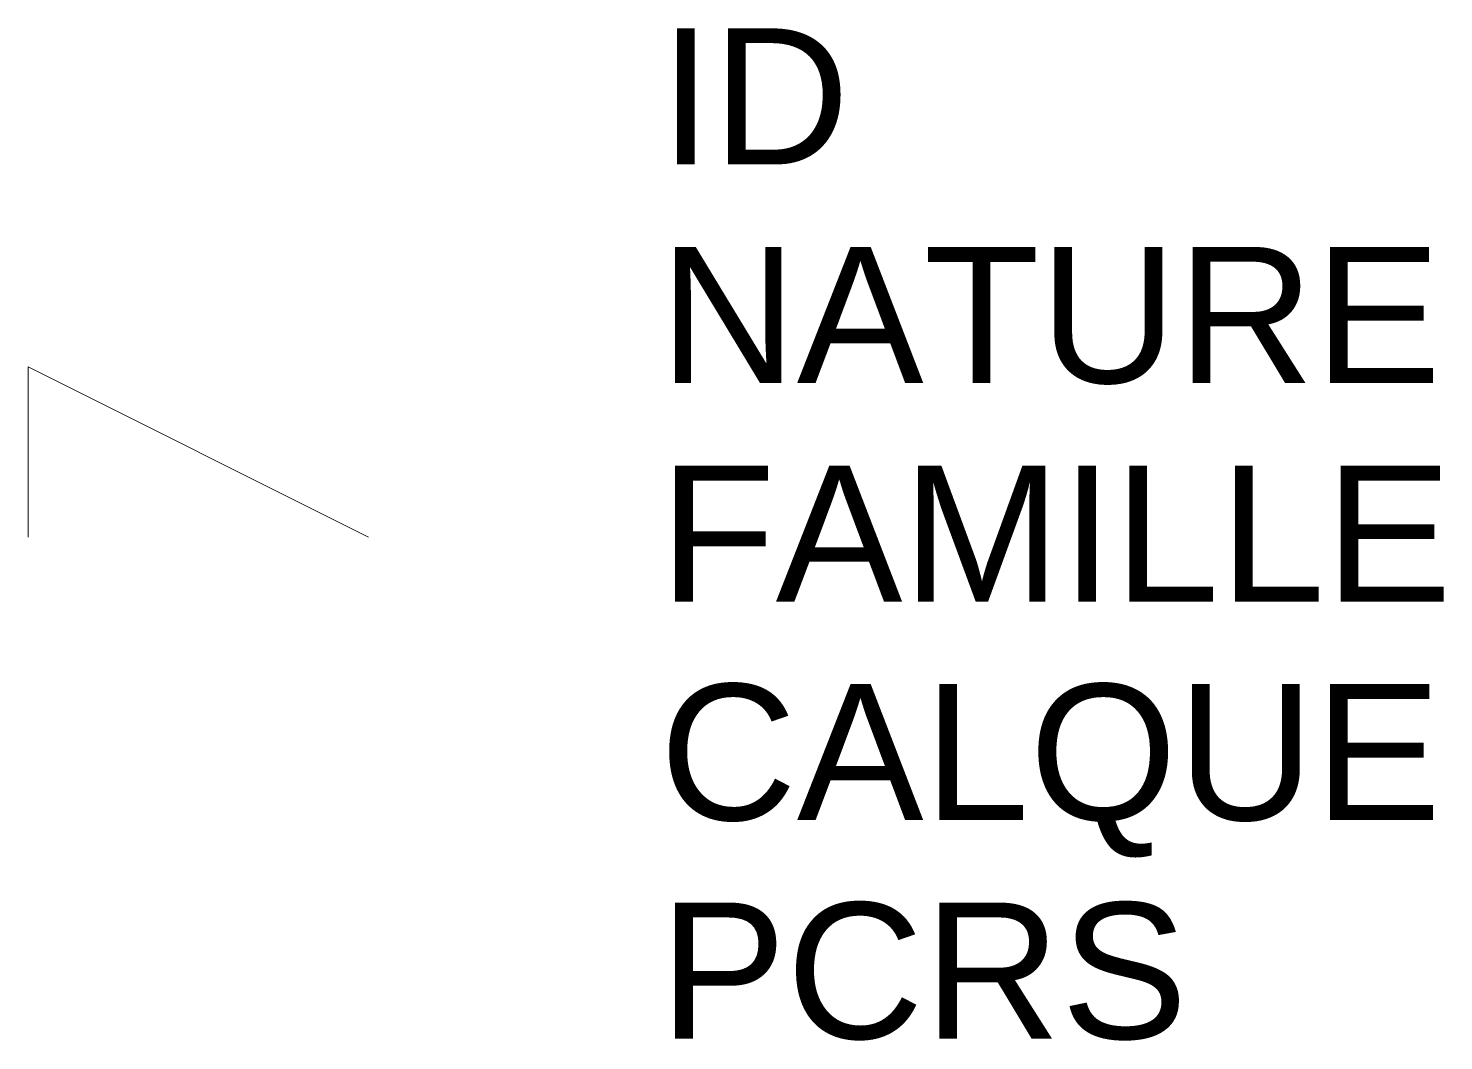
# Model space of a CAD drawing. Header units: metres. Extents: x 3079.94 to 3082.02, y 1798.07 to 1799.56.
import ezdxf

# ---------------------------------------------------------------- set-up
doc = ezdxf.new("R2010")
doc.units = ezdxf.units.M
doc.linetypes.add('Socle_Continu', pattern=[2.5, 2.5, 0])
doc.layers.add('VOIRI_SCS', color=7, linetype='Socle_Continu', lineweight=13)
doc.styles.get("Standard").update_dxf_attribs({"font": 'arial.ttf'})

msp = doc.modelspace()

# ---------------------------------------------------------------- linework, layer by layer
at = {"layer": 'VOIRI_SCS', "linetype": 'Socle_Continu', "flags": 128}
msp.add_lwpolyline([(3079.9447, 1798.8077), (3079.9447, 1799.0577), (3080.4447, 1798.8077)], dxfattribs=at)

# ---------------------------------------------------------------- texts
at = {"layer": 'VOIRI_SCS', "linetype": 'Socle_Continu', "flags": 9}
for tag, p, s in [('ID', (3080.8724, 1799.3555), 'LP_0841'), ('NATURE', (3080.8724, 1799.0342), 'Surbaissé de trottoir (gauche)'), ('FAMILLE', (3080.8724, 1798.7129), 'Voirie'), ('CALQUE', (3080.8724, 1798.3917), 'VOIRI_SCS'), ('PCRS', (3080.8724, 1798.0704), 'HabillageSymbole')]:
    msp.add_attdef(tag, p, s, height=0.2, dxfattribs=at)

doc.saveas('drawing.dxf')
